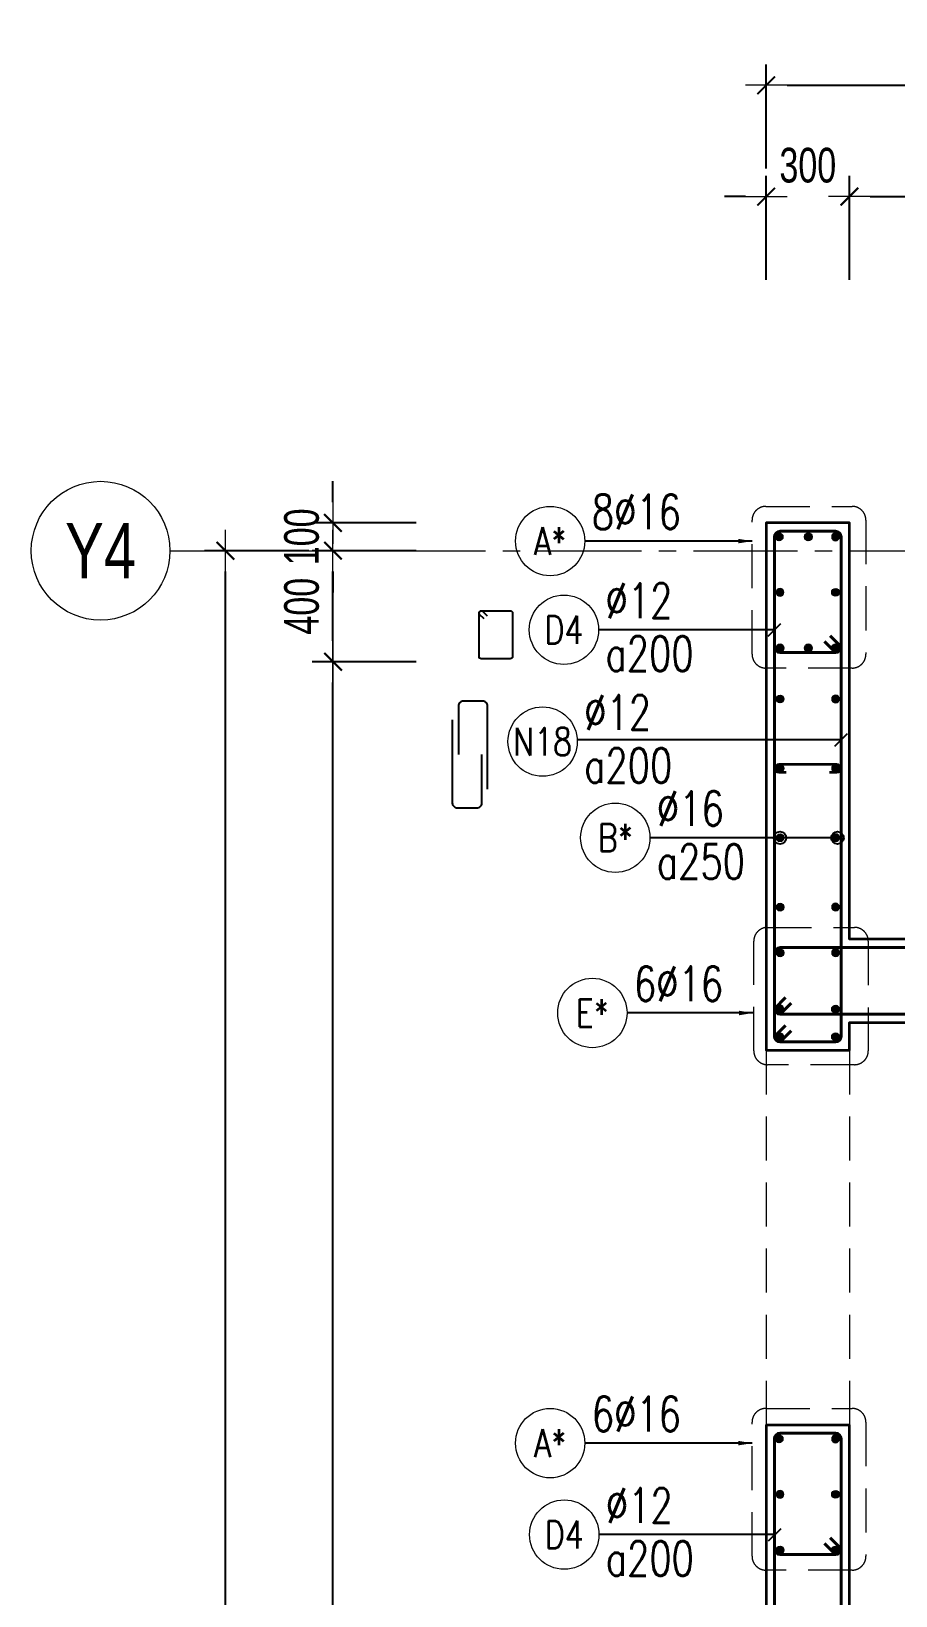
# Model space of a CAD drawing. Header units: millimetres. Extents: x 931337 to 1117500, y 19732 to 157199.
# Drawn here: x 945199 to 948315, y 100272 to 105908 of the extents above; entities that cross this region are included whole.
import ezdxf
from ezdxf.enums import TextEntityAlignment as Align

# ---------------------------------------------------------------- set-up
doc = ezdxf.new("R2010")
doc.units = ezdxf.units.MM
doc.header["$MEASUREMENT"] = 0
for name, pattern in [('HIDDEN2', [4.7625, 3.175, -1.5875]), ('HT_Dim Grid$0$CENTER2', [1.125, 0.75, -0.125, 0.125, -0.125]), ('HT_Grid$0$CENTER2', [1.125, 0.75, -0.125, 0.125, -0.125])]:
    doc.linetypes.add(name, pattern=pattern)
doc.layers.get('0').update_dxf_attribs({"lineweight": 20})
doc.layers.get('Defpoints').update_dxf_attribs({"color": 151, "lineweight": 9})
for name, color, linetype, lineweight in [('HT_Dim Grid$0$NDC_S_AXIS', 5, 'HT_Dim Grid$0$CENTER2', 13), ('HT_Dim Grid$0$NDC_S_SYMBOL', 1, 'Continuous', 15), ('HT_Dim Grid$0$NDC_S_TEXT SYMBOL', 7, 'Continuous', 20), ('HT_Grid$0$NDC_S_AXIS', 5, 'HT_Grid$0$CENTER2', 13), ('KC-LEADER', 153, 'Continuous', 18), ('KC-THEP', 6, 'Continuous', 40), ('NDC_S_BEAM', 3, 'HIDDEN2', 20), ('NDC_S_DIM', 1, 'Continuous', 15), ('NDC_S_HIDDEN', 8, 'HIDDEN2', 13), ('NDC_S_LEADER', 1, 'Continuous', 15), ('NDC_S_REBAR', 4, 'Continuous', 35), ('NDC_S_STIRRUP', 4, 'Continuous', 40), ('NDC_S_VN TEXT', 7, 'Continuous', 20), ('NDC_S_WALL', 6, 'Continuous', 35)]:
    doc.layers.add(name, color=color, linetype=linetype, lineweight=lineweight)
doc.layers.add('Leader', color=6, linetype='Continuous')
doc.layers.add('Ligature', color=1, linetype='Continuous')
doc.styles.add('HT_Dim Grid$0$NDC_ANNO', font='', dxfattribs={"width": 0.8})
doc.styles.add('NDC_ARIAL', font='arial.ttf', dxfattribs={"width": 0.85})
doc.styles.add('NDC_DIM', font='', dxfattribs={"width": 0.75})
doc.styles.add('NDC_EN TXT', font='romans.shx', dxfattribs={"width": 0.8})
doc.styles.get('HT_Dim Grid$0$NDC_ANNO').set_extended_font_data('Dotum')
doc.styles.get('NDC_DIM').set_extended_font_data('Dotum')
doc.dimstyles.new('NDC_1-50', dxfattribs={"dimscale": 50, "dimtxt": 2.5, "dimasz": 1, "dimexe": 1.5, "dimexo": 0, "dimgap": 0.8, "dimtad": 1, "dimdec": 0, "dimdsep": 46, "dimtxsty": 'NDC_ARIAL', "dimblk": 'DIMMARK', "dimcen": 49999.938995, "dimdle": 1.5, "dimclrd": 1, "dimclre": 1, "dimclrt": 3, "dimadec": 0, "dimazin": 0, "dimtfac": 1, "dimtdec": 0, "dimtix": 1, "dimtmove": 2, "dimatfit": 3, "dimfxl": 1, "dimarcsym": 0})
doc.dimstyles.new('NDC_dim_30', dxfattribs={"dimscale": 30, "dimtxt": 2.5, "dimasz": 1.5, "dimexe": 1.5, "dimexo": 2.5, "dimgap": 1, "dimtad": 1, "dimdec": 0, "dimzin": 0, "dimdsep": 46, "dimtxsty": 'NDC_DIM', "dimblk": 'DIMMARK', "dimcen": 0.09, "dimdle": 1.2, "dimclrd": 1, "dimclre": 1, "dimclrt": 3, "dimadec": 0, "dimazin": 0, "dimtfac": 1, "dimtdec": 0, "dimtix": 1, "dimtofl": 0, "dimtmove": 0, "dimatfit": 3, "dimfxl": 6, "dimfxlon": 1, "dimtolj": 1, "dimtzin": 0, "dimarcsym": 0})
doc.dimstyles.new('NDC_dim_50', dxfattribs={"dimscale": 50, "dimtxt": 2.5, "dimasz": 1.5, "dimexe": 1.5, "dimexo": 2.5, "dimgap": 1, "dimtad": 1, "dimdec": 0, "dimzin": 0, "dimdsep": 46, "dimtxsty": 'NDC_DIM', "dimblk": 'DIMMARK', "dimcen": 0.09, "dimdle": 1.2, "dimclrd": 1, "dimclre": 1, "dimclrt": 3, "dimadec": 0, "dimazin": 0, "dimtfac": 1, "dimtdec": 0, "dimtix": 1, "dimtofl": 0, "dimtmove": 0, "dimatfit": 3, "dimfxl": 6, "dimfxlon": 1, "dimtolj": 1, "dimtzin": 0, "dimarcsym": 0})

# ---------------------------------------------------------------- blocks, each defined once
blk = doc.blocks.new('THEP')
at = {"layer": 'KC-LEADER', "color": 6}
blk.add_circle((0, 0), 14, dxfattribs=at)
at = {"layer": 'KC-THEP'}
for p, q in [((-14, 0), (14, 0)), ((9.9, 9.9), (-9.9, -9.9)), ((-9.9, 9.9), (9.9, -9.9)), ((0, 14), (0, -14))]:
    blk.add_line(p, q, dxfattribs=at)
blk = doc.blocks.new('DIMMARK')
at = {"layer": 'NDC_S_DIM', "color": 1}
blk.add_line((-1.5, 0), (1, 0), dxfattribs=at)
at = {"layer": 'NDC_S_DIM', "color": 2, "const_width": 0.1}
blk.add_lwpolyline([(-0.424, -0.424), (0.424, 0.424)], dxfattribs=at)
blk = doc.blocks.new('*U13')
blk.add_circle((-2.5, 0), 2.5)
at = {"layer": 'NDC_S_VN TEXT', "color": 3, "style": 'NDC_EN TXT', "width": 0.75}
blk.add_attdef('DK1', (0.5, 0.85), '', height=2.5, dxfattribs=at)
at = {"layer": 'NDC_S_VN TEXT', "color": 7, "style": 'NDC_EN TXT', "width": 0.8}
blk.add_attdef('SH2', text='', height=2, dxfattribs=at).set_placement((-2.5, 0), align=Align.MIDDLE)
blk = doc.blocks.new('*U11')
blk.add_circle((-2.5, 0), 2.5)
at = {"layer": 'NDC_S_VN TEXT', "color": 3, "style": 'NDC_EN TXT', "width": 0.75}
for tag, p in [('DK1', (0.5, 0.85)), ('KC1', (0.5, -2.97))]:
    blk.add_attdef(tag, p, '', height=2.5, dxfattribs=at)
at = {"layer": 'NDC_S_VN TEXT', "color": 7, "style": 'NDC_EN TXT', "width": 0.8}
blk.add_attdef('SH2', text='', height=2, dxfattribs=at).set_placement((-2.5, 0), align=Align.MIDDLE)
blk = doc.blocks.new('*D1164')
at = {"layer": 'Defpoints', "color": 0, "ltscale": 200, "transparency": 16777216}
for p in [(948148.2, 105312.3), (947848.2, 104136.6), (948148.2, 103636.6)]:
    blk.add_point(p, dxfattribs=at)
at = {"layer": 'NDC_S_DIM', "color": 1, "lineweight": -2, "ltscale": 200, "transparency": 16777216}
for p, q in [((947848.2, 105012.3), (947848.2, 105387.3)), ((948148.2, 105012.3), (948148.2, 105387.3)), ((947773.2, 105312.3), (947698.2, 105312.3)), ((948223.2, 105312.3), (948298.2, 105312.3))]:
    blk.add_line(p, q, dxfattribs=at)
at = {"layer": 'NDC_S_DIM', "color": 1, "lineweight": -2, "ltscale": 200, "transparency": 16777216, "xscale": 75, "yscale": 75, "zscale": 75}
blk.add_blockref('DIMMARK', (947848.2, 105312.3), dxfattribs=at)
at = {"layer": 'NDC_S_DIM', "color": 1, "lineweight": -2, "ltscale": 200, "transparency": 16777216, "xscale": 75, "yscale": 75, "zscale": 75, "rotation": 180}
blk.add_blockref('DIMMARK', (948148.2, 105312.3), dxfattribs=at)
at = {"layer": 'NDC_S_DIM', "color": 3, "ltscale": 200, "transparency": 16777216, "insert": (947998.2, 105424.9), "char_height": 125, "attachment_point": 5, "style": 'NDC_DIM'}
blk.add_mtext('\\A1;300', dxfattribs=at)
blk = doc.blocks.new('*D1165')
at = {"layer": 'Defpoints', "color": 0, "ltscale": 200, "transparency": 16777216}
for p in [(949598.2, 105312.3), (948148.2, 104136.6), (949598.2, 104136.6)]:
    blk.add_point(p, dxfattribs=at)
at = {"layer": 'NDC_S_DIM', "color": 1, "lineweight": -2, "ltscale": 200, "transparency": 16777216}
for p, q in [((948148.2, 105012.3), (948148.2, 105387.3)), ((949598.2, 105012.3), (949598.2, 105387.3)), ((948223.2, 105312.3), (949523.2, 105312.3))]:
    blk.add_line(p, q, dxfattribs=at)
at = {"layer": 'NDC_S_DIM', "color": 1, "lineweight": -2, "ltscale": 200, "transparency": 16777216, "xscale": 75, "yscale": 75, "zscale": 75, "rotation": 180}
blk.add_blockref('DIMMARK', (948148.2, 105312.3), dxfattribs=at)
at = {"layer": 'NDC_S_DIM', "color": 1, "lineweight": -2, "ltscale": 200, "transparency": 16777216, "xscale": 75, "yscale": 75, "zscale": 75}
blk.add_blockref('DIMMARK', (949598.2, 105312.3), dxfattribs=at)
at = {"layer": 'NDC_S_DIM', "color": 3, "ltscale": 200, "transparency": 16777216, "insert": (948873.2, 105424.9), "char_height": 125, "attachment_point": 5, "style": 'NDC_DIM'}
blk.add_mtext('\\A1;1450', dxfattribs=at)
blk = doc.blocks.new('*D1175')
at = {"layer": 'Defpoints', "color": 0, "ltscale": 200, "transparency": 16777216}
for p in [(950848.2, 105713.4), (947848.2, 105012.3), (950848.2, 105012.3)]:
    blk.add_point(p, dxfattribs=at)
at = {"layer": 'NDC_S_DIM', "color": 1, "lineweight": -2, "ltscale": 200, "transparency": 16777216}
for p, q in [((947848.2, 105413.4), (947848.2, 105788.4)), ((950848.2, 105413.4), (950848.2, 105788.4)), ((947923.2, 105713.4), (950773.2, 105713.4))]:
    blk.add_line(p, q, dxfattribs=at)
at = {"layer": 'NDC_S_DIM', "color": 1, "lineweight": -2, "ltscale": 200, "transparency": 16777216, "xscale": 75, "yscale": 75, "zscale": 75, "rotation": 180}
blk.add_blockref('DIMMARK', (947848.2, 105713.4), dxfattribs=at)
at = {"layer": 'NDC_S_DIM', "color": 1, "lineweight": -2, "ltscale": 200, "transparency": 16777216, "xscale": 75, "yscale": 75, "zscale": 75}
blk.add_blockref('DIMMARK', (950848.2, 105713.4), dxfattribs=at)
at = {"layer": 'NDC_S_DIM', "color": 3, "ltscale": 200, "transparency": 16777216, "insert": (949348.2, 105826), "char_height": 125, "attachment_point": 5, "style": 'NDC_DIM'}
blk.add_mtext('\\A1;3000', dxfattribs=at)
blk = doc.blocks.new('*D1177')
at = {"layer": 'Defpoints', "color": 0, "ltscale": 200, "transparency": 16777216}
for p in [(946286.4, 103636.6), (948166.1, 103636.6), (949155.8, 95436.6)]:
    blk.add_point(p, dxfattribs=at)
at = {"layer": 'NDC_S_DIM', "color": 1, "lineweight": -2, "ltscale": 200, "transparency": 16777216}
for p, q in [((946586.4, 103636.6), (946211.4, 103636.6)), ((946286.4, 95511.6), (946286.4, 103561.6)), ((946586.4, 95436.6), (946211.4, 95436.6))]:
    blk.add_line(p, q, dxfattribs=at)
at = {"layer": 'NDC_S_DIM', "color": 1, "lineweight": -2, "ltscale": 200, "transparency": 16777216, "xscale": 75, "yscale": 75, "zscale": 75}
for p, rotation in [((946286.4, 103636.6), 90), ((946286.4, 95436.6), 270)]:
    blk.add_blockref('DIMMARK', p, dxfattribs=dict(at, rotation=rotation))
at = {"layer": 'NDC_S_DIM', "color": 3, "ltscale": 200, "transparency": 16777216, "insert": (946173.8, 99536.6), "char_height": 125, "attachment_point": 5, "rotation": 90, "style": 'NDC_DIM'}
blk.add_mtext('\\A1;8200', dxfattribs=at)
blk = doc.blocks.new('*D1178')
at = {"layer": 'Defpoints', "color": 0, "ltscale": 200, "transparency": 16777216}
for p in [(946286.4, 104036.6), (948166.1, 104036.6), (948166.1, 103636.6)]:
    blk.add_point(p, dxfattribs=at)
at = {"layer": 'NDC_S_DIM', "color": 1, "lineweight": -2, "ltscale": 200, "transparency": 16777216}
for p, q in [((946586.4, 104036.6), (946211.4, 104036.6)), ((946286.4, 103711.6), (946286.4, 103961.6)), ((946586.4, 103636.6), (946211.4, 103636.6))]:
    blk.add_line(p, q, dxfattribs=at)
at = {"layer": 'NDC_S_DIM', "color": 1, "lineweight": -2, "ltscale": 200, "transparency": 16777216, "xscale": 75, "yscale": 75, "zscale": 75}
for p, rotation in [((946286.4, 104036.6), 90), ((946286.4, 103636.6), 270)]:
    blk.add_blockref('DIMMARK', p, dxfattribs=dict(at, rotation=rotation))
at = {"layer": 'NDC_S_DIM', "color": 3, "ltscale": 200, "transparency": 16777216, "insert": (946173.8, 103836.6), "char_height": 125, "attachment_point": 5, "rotation": 90, "style": 'NDC_DIM'}
blk.add_mtext('\\A1;400', dxfattribs=at)
blk = doc.blocks.new('*D1179')
at = {"layer": 'Defpoints', "color": 0, "ltscale": 200, "transparency": 16777216}
for p in [(945898.8, 104036.6), (946585.7, 104036.6), (946585.7, 95036.6)]:
    blk.add_point(p, dxfattribs=at)
at = {"layer": 'NDC_S_DIM', "color": 1, "lineweight": -2, "ltscale": 200, "transparency": 16777216}
for p, q in [((946198.8, 104036.6), (945823.8, 104036.6)), ((945898.8, 95111.6), (945898.8, 103961.6)), ((946198.8, 95036.6), (945823.8, 95036.6))]:
    blk.add_line(p, q, dxfattribs=at)
at = {"layer": 'NDC_S_DIM', "color": 1, "lineweight": -2, "ltscale": 200, "transparency": 16777216, "xscale": 75, "yscale": 75, "zscale": 75}
for p, rotation in [((945898.8, 104036.6), 90), ((945898.8, 95036.6), 270)]:
    blk.add_blockref('DIMMARK', p, dxfattribs=dict(at, rotation=rotation))
at = {"layer": 'NDC_S_DIM', "color": 3, "ltscale": 200, "transparency": 16777216, "insert": (945786.2, 99536.6), "char_height": 125, "attachment_point": 5, "rotation": 90, "style": 'NDC_DIM'}
blk.add_mtext('\\A1;9000', dxfattribs=at)
blk = doc.blocks.new('*U93')
at = {"layer": 'HT_Dim Grid$0$NDC_S_SYMBOL'}
blk.add_line((5, 0), (9, 0), dxfattribs=at)
blk.add_circle((0, 0), 5, dxfattribs=at)
at = {"layer": 'HT_Dim Grid$0$NDC_S_TEXT SYMBOL', "color": 7, "style": 'HT_Dim Grid$0$NDC_ANNO', "width": 0.8}
blk.add_attdef('GRID', text='', height=4, rotation=270, dxfattribs=at).set_placement((0, 0), align=Align.MIDDLE)
blk = doc.blocks.new('*D1189')
at = {"layer": 'Defpoints', "color": 0, "ltscale": 200, "transparency": 16777216}
for p in [(946286.4, 104136.6), (947848.2, 104136.6), (948166.1, 104036.6)]:
    blk.add_point(p, dxfattribs=at)
at = {"layer": 'NDC_S_DIM', "color": 1, "lineweight": -2, "ltscale": 200, "transparency": 16777216}
for p, q in [((946286.4, 104211.6), (946286.4, 104286.6)), ((946586.4, 104136.6), (946211.4, 104136.6)), ((946586.4, 104036.6), (946211.4, 104036.6)), ((946286.4, 103961.6), (946286.4, 103886.6))]:
    blk.add_line(p, q, dxfattribs=at)
at = {"layer": 'NDC_S_DIM', "color": 1, "lineweight": -2, "ltscale": 200, "transparency": 16777216, "xscale": 75, "yscale": 75, "zscale": 75}
for p, rotation in [((946286.4, 104136.6), 270), ((946286.4, 104036.6), 90)]:
    blk.add_blockref('DIMMARK', p, dxfattribs=dict(at, rotation=rotation))
at = {"layer": 'NDC_S_DIM', "color": 3, "ltscale": 200, "transparency": 16777216, "insert": (946173.8, 104086.6), "char_height": 125, "attachment_point": 5, "rotation": 90, "style": 'NDC_DIM'}
blk.add_mtext('\\A1;100', dxfattribs=at)
blk = doc.blocks.new('A$C72321851')
at = {"layer": 'Ligature'}
for points in [[(-60.9, -129.3), (-60.9, 170.9, -0.414214), (-43.3, 188.5), (25.8, 188.5, -0.414214), (43.4, 170.9), (43.4, -4.3)], [(-39.7, -4.3), (-39.7, -179.5, 0.414214), (-22.1, -197.1), (47, -197.1, 0.414214), (64.6, -179.5), (64.6, 120.7)]]:
    blk.add_lwpolyline(points, format="xyb", dxfattribs=at)

msp = doc.modelspace()

# ---------------------------------------------------------------- linework, layer by layer
at = {"layer": 'HT_Grid$0$NDC_S_AXIS', "ltscale": 500}
msp.add_line((945898.793, 104036.563), (961192.168, 104036.563), dxfattribs=at)
at = {"layer": 'Ligature'}
msp.add_lwpolyline([(946831.19, 103790.642), (946815.224, 103806.607, -0.66817864), (946820.997, 103820.546), (946925.626, 103820.546, -0.41421356), (946933.791, 103812.381), (946933.791, 103655.273, -0.41421356), (946925.626, 103647.108), (946820.997, 103647.108, -0.41421356), (946812.832, 103655.273), (946812.832, 103812.381, -0.66817864), (946826.771, 103818.154), (946842.737, 103802.188)], format="xyb", dxfattribs=at)
at = {"layer": 'NDC_S_BEAM', "ltscale": 50}
for p, q in [((947848.169, 102236.563), (947848.169, 100886.563)), ((948148.169, 102236.563), (948148.169, 100886.563))]:
    msp.add_line(p, q, dxfattribs=at)
at = {"layer": 'NDC_S_HIDDEN', "ltscale": 50}
for points in [[(947847.148, 104196.472), (948157.673, 104196.472, -0.41421356), (948207.673, 104146.472), (948207.673, 103663.74, -0.41421356), (948157.673, 103613.74), (947847.148, 103613.74, -0.41421356), (947797.148, 103663.74), (947797.148, 104146.472, -0.41421356)], [(947853.186, 102679.511), (948166.231, 102679.511, -0.41421356), (948216.231, 102629.511), (948216.231, 102234.739, -0.41421356), (948166.231, 102184.739), (947853.186, 102184.739, -0.41421356), (947803.186, 102234.739), (947803.186, 102629.511, -0.41421356)], [(947847.148, 100946.472), (948157.673, 100946.472, -0.41421356), (948207.673, 100896.472), (948207.673, 100413.74, -0.41421356), (948157.673, 100363.74), (947847.148, 100363.74, -0.41421356), (947797.148, 100413.74), (947797.148, 100896.472, -0.41421356)]]:
    msp.add_lwpolyline(points, format="xyb", close=True, dxfattribs=at)
at = {"layer": 'NDC_S_REBAR'}
msp.add_lwpolyline([(947919.734, 103237.313), (947894.734, 103237.313, -1), (947894.734, 103267.313), (948101.759, 103267.313, -1), (948101.759, 103237.313), (948076.759, 103237.313)], format="xyb", dxfattribs=at)
at = {"layer": 'NDC_S_STIRRUP'}
for points in [[(948078.279, 103729.683), (948118.279, 103689.683, -0.41421356), (948098.279, 103669.683), (947898.279, 103669.683, -0.41421356), (947878.279, 103689.683), (947878.169, 104086.563, -0.41421356), (947898.169, 104106.563), (948098.169, 104106.563, -0.41421356), (948118.169, 104086.563), (948118.279, 103689.683, -0.41421356), (948098.279, 103669.683), (948058.279, 103709.683)], [(947918.169, 102326.563), (947878.169, 102286.563, 0.41421356), (947898.169, 102266.563), (948098.169, 102266.563, 0.41421356), (948118.169, 102286.563), (948118.169, 104086.563, 0.41421356), (948098.169, 104106.563), (947898.169, 104106.563, 0.41421356), (947878.169, 104086.563), (947878.169, 102286.563, 0.41421356), (947898.169, 102266.563), (947938.169, 102306.563)], [(947938.169, 102406.563), (947898.169, 102366.563, -0.41421356), (947878.169, 102386.563), (947878.169, 102586.563, -0.41421356), (947898.169, 102606.563), (953798.169, 102606.563, -0.41421356), (953818.169, 102586.563), (953818.169, 102386.563, -0.41435759), (953798.169, 102366.563), (947898.169, 102366.563, -0.41421356), (947878.169, 102386.563), (947918.169, 102426.563)], [(948078.203, 100480.124), (948118.203, 100440.124, -0.41421356), (948098.203, 100420.124), (947898.203, 100420.124, -0.41421356), (947878.203, 100440.124), (947878.092, 100837.004, -0.41421356), (947898.092, 100857.004), (948098.092, 100857.004, -0.41421356), (948118.092, 100837.004), (948118.203, 100440.124, -0.41421356), (948098.203, 100420.124), (948058.203, 100460.124)], [(948078.169, 95026.563), (948118.169, 94986.563, -0.41421356), (948098.169, 94966.563), (947898.169, 94966.563, -0.41421356), (947878.169, 94986.563), (947878.169, 100837.004, -0.41421356), (947898.169, 100857.004), (948098.169, 100857.004, -0.41421356), (948118.169, 100837.004), (948118.169, 94986.563, -0.41421356), (948098.169, 94966.563), (948058.169, 95006.563)]]:
    msp.add_lwpolyline(points, format="xyb", dxfattribs=at)
at = {"layer": 'NDC_S_WALL'}
for points in [[(955053.169, 104136.563), (950848.169, 104136.563), (950848.169, 103636.563), (953548.169, 103636.563), (953548.169, 102636.563), (948148.169, 102636.563), (948148.169, 104136.563), (947848.169, 104136.563), (947848.169, 102236.563), (948148.169, 102236.563), (948148.169, 102336.563), (950548.169, 102336.563), (950548.169, 101686.563), (950848.169, 101686.563), (950848.169, 102336.563), (953548.169, 102336.563), (953548.169, 96936.563)], [(948148.169, 95436.563), (948148.169, 100886.563), (947848.169, 100886.563), (947848.169, 94936.563)]]:
    msp.add_lwpolyline(points, dxfattribs=at)

# ---------------------------------------------------------------- block references
at = {"layer": 'HT_Dim Grid$0$NDC_S_AXIS'}
ref = msp.add_blockref('*U93', (945448.793, 104036.563), dxfattribs=dict(at, xscale=50, yscale=50, zscale=150))
ref.add_attrib('GRID', 'Y4', dxfattribs={"layer": 'HT_Dim Grid$0$NDC_S_TEXT SYMBOL', "color": 7, "height": 200, "style": 'HT_Dim Grid$0$NDC_ANNO', "width": 0.8}).set_placement((945448.793, 104036.563), align=Align.MIDDLE)
at = {"layer": 'KC-THEP', "rotation": 189.6685644363809}
for p in [(947894.656, 104086.563), (947999.907, 104086.563), (948098.169, 103886.563), (947898.169, 103686.563), (947999.907, 103686.563), (948098.169, 103686.563), (947898.197, 103502.313), (947898.197, 103252.313), (947898.197, 103002.313), (947898.197, 102752.313), (947898.197, 102587.809), (948098.169, 102385.017), (948098.169, 102285.017), (947894.656, 100836.563), (948098.169, 100636.563), (947898.169, 100436.563), (948098.169, 100436.563)]:
    msp.add_blockref('THEP', p, dxfattribs=at)
at = {"layer": 'KC-THEP', "xscale": -1}
for p, rotation in [((948098.169, 104086.563), 350.3314355636191), ((947898.169, 103886.563), 170.331435563619), ((948098.169, 103502.614), 350.3314355636191), ((948098.169, 103252.614), 350.3314355636191), ((948098.169, 103002.614), 350.3314355636191), ((948098.169, 102752.614), 350.3314355636191), ((948098.169, 102588.11), 350.3314355636191), ((947898.197, 102384.716), 350.3314355636191), ((947898.197, 102284.716), 350.3314355636191), ((948098.169, 100836.563), 350.3314355636191), ((947898.169, 100636.563), 170.331435563619)]:
    msp.add_blockref('THEP', p, dxfattribs=dict(at, rotation=rotation))
at = {"layer": 'Leader', "xscale": -1}
msp.add_blockref('A$C72321851', (946782.343, 103306.362), dxfattribs=at)
at = {"layer": 'NDC_S_VN TEXT', "xscale": 50, "yscale": 50, "zscale": 50}
for name, p, values in [('*U13', (947194.39, 104071.217), {'SH2': 'A*', 'DK1': '8%%C16'}), ('*U11', (947244.114, 103751.643), {'SH2': 'D4', 'DK1': '%%C12', 'KC1': 'a200'}), ('*U11', (947167.249, 103348.837), {'SH2': 'N18', 'DK1': '%%C12', 'KC1': 'a200'}), ('*U11', (947429.25, 103002.313), {'SH2': 'B*', 'DK1': '%%C16', 'KC1': 'a250'}), ('*U13', (947346.436, 102371.086), {'SH2': 'E*', 'DK1': '6%%C16'}), ('*U13', (947194.39, 100821.217), {'SH2': 'A*', 'DK1': '6%%C16'}), ('*U11', (947245.134, 100491.733), {'SH2': 'D4', 'DK1': '%%C12', 'KC1': 'a200'})]:
    msp.add_blockref(name, p, dxfattribs=at).add_auto_attribs(values)

# ---------------------------------------------------------------- dimensions: what is measured, and where the dimension line sits
at = {"layer": 'NDC_S_DIM', "ltscale": 200}
for base, p1, p2, picture, middle in [((950848.169, 105713.408), (947848.169, 105012.277), (950848.169, 105012.277), '*D1175', (949348.169, 105825.993)), ((948148.169, 105312.277), (947848.169, 104136.563), (948148.169, 103636.563), '*D1164', (947998.169, 105424.862))]:
    dim = msp.add_linear_dim(base=base, p1=p1, p2=p2, dimstyle='NDC_dim_50', dxfattribs=at)
    dim.commit()
    dim.dimension.update_dxf_attribs({"geometry": picture, "text_midpoint": middle})
dim = msp.add_linear_dim(base=(949598.169, 105312.277), p1=(948148.169, 104136.563), p2=(949598.169, 104136.563), dimstyle='NDC_dim_50', override={"dimtmove": 1}, dxfattribs=at)
dim.commit()
dim.dimension.update_dxf_attribs({"geometry": '*D1165', "text_midpoint": (948873.169, 105424.862)})
for base, p1, p2, picture, middle in [((946286.363, 104136.563), (948166.133, 104036.563), (947848.169, 104136.563), '*D1189', (946173.779, 104086.563)), ((946286.363, 104036.563), (948166.133, 103636.563), (948166.133, 104036.563), '*D1178', (946173.779, 103836.563)), ((946286.363, 103636.563), (949155.838, 95436.563), (948166.133, 103636.563), '*D1177', (946173.779, 99536.563))]:
    dim = msp.add_linear_dim(base=base, p1=p1, p2=p2, angle=90, dimstyle='NDC_dim_50', override={"dimtmove": 1}, dxfattribs=at)
    dim.commit()
    dim.dimension.update_dxf_attribs({"geometry": picture, "text_midpoint": middle})
dim = msp.add_linear_dim(base=(945898.793, 104036.563), p1=(946585.675, 95036.563), p2=(946585.675, 104036.563), angle=90, dimstyle='NDC_dim_50', dxfattribs=at)
dim.commit()
dim.dimension.update_dxf_attribs({"geometry": '*D1179', "text_midpoint": (945786.208, 99536.563)})

# ---------------------------------------------------------------- leaders
at = {"layer": 'NDC_S_LEADER'}
for points, dimstyle, override in [([(947797.148, 104071.217), (947194.39, 104071.217)], 'NDC_1-50', {"dimgap": 0.8, "dimtad": 0}), ([(947878.169, 103751.643), (947244.114, 103751.643)], 'NDC_dim_30', {"dimtad": 0, "dimldrblk": 'Oblique'}), ([(948118.169, 103354.948), (947167.1, 103354.948)], 'NDC_dim_30', {"dimtad": 0, "dimldrblk": 'Oblique'}), ([(948105.221, 103002.313), (947429.25, 103002.313)], 'NDC_dim_30', {"dimtad": 0, "dimldrblk": 'Origin'}), ([(947898.197, 103002.313), (947429.25, 103002.313)], 'NDC_dim_30', {"dimtad": 0, "dimldrblk": 'Origin'}), ([(947799.864, 102371.086), (947346.436, 102371.086)], 'NDC_1-50', {"dimgap": 0.8, "dimtad": 0}), ([(947797.148, 100821.217), (947194.39, 100821.217)], 'NDC_1-50', {"dimgap": 0.8, "dimtad": 0}), ([(947879.189, 100491.733), (947245.134, 100491.733)], 'NDC_dim_30', {"dimtad": 0, "dimldrblk": 'Oblique'})]:
    msp.add_leader(points, dimstyle=dimstyle, override=override, dxfattribs=at)
at = {"layer": 'NDC_S_WALL', "ltscale": 200}
msp.add_leader([(947878.169, 103354.948), (947167.1, 103354.948)], dimstyle='NDC_dim_50', override={"dimscale": 1, "dimasz": 1, "dimgap": 1, "dimtad": 0}, dxfattribs=at)

doc.saveas('drawing.dxf')
